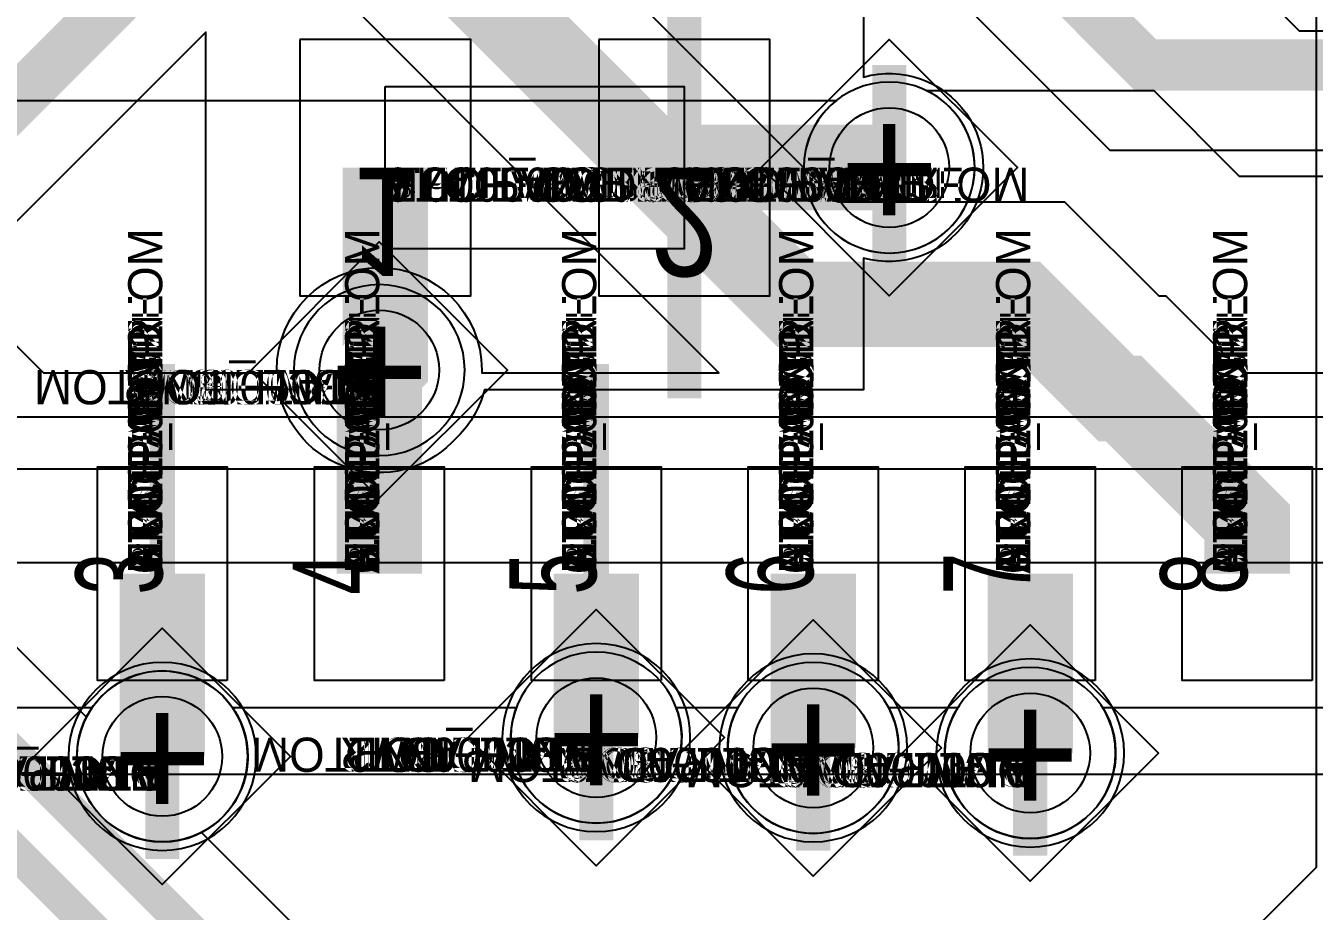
# Model space of a CAD drawing. Extents: x 0 to 323, y 0 to 320.
# Drawn here: x 66.81 to 74.35, y 216 to 221.18 of the extents above; entities that cross this region are included whole.
import ezdxf
from ezdxf.enums import TextEntityAlignment as Align

# ---------------------------------------------------------------- set-up
doc = ezdxf.new("R2010")
doc.units = 0
doc.header["$MEASUREMENT"] = 0
doc.layers.get('0').update_dxf_attribs({"linetype": 'CONTINUOUS'})
for name, color, linetype in [('CDN_FIGURES', 7, 'CONTINUOUS'), ('ETCH_BOTTOM', 7, 'CONTINUOUS'), ('ETCH_GND', 3, 'CONTINUOUS'), ('ETCH_INT1', 4, 'CONTINUOUS'), ('ETCH_INT2', 5, 'CONTINUOUS'), ('ETCH_PWR', 6, 'CONTINUOUS'), ('ETCH_TOP', 2, 'CONTINUOUS'), ('MANUFACTURING_NCLEGEND-1-6', 8, 'CONTINUOUS'), ('PACKAGE_GEOMETRY_ASSEMBLY_TOP', 11, 'CONTINUOUS'), ('PACKAGE_GEOMETRY_PIN_NUMBER', 9, 'CONTINUOUS')]:
    doc.layers.add(name, color=color, linetype=linetype)

# ---------------------------------------------------------------- blocks, each defined once
blk = doc.blocks.new('PAD_INFO')
for tag in ['SHAPE_TYPE', 'PAD_HEIGHT', 'PAD_LAYER', 'PAD_TYPE', 'PAD_WIDTH']:
    blk.add_attdef(tag, (0, 0), '', height=0.2)
at = {"flags": 2}
blk.add_attdef('CDN_TYPE', (0, 0), '', height=0.2, dxfattribs=at)
blk = doc.blocks.new('DRILL_INFO')
at = {"flags": 2}
blk.add_attdef('CDN_TYPE', (0, 0), '', height=0.2, dxfattribs=at)
for tag in ['FSHAPE', 'FCHAR', 'DRILL_HEIGHT', 'DIAMETER', 'PLATED', 'DRILL_WIDTH']:
    blk.add_attdef(tag, (0, 0), '', height=0.2)
blk = doc.blocks.new('VIA0700X0300')
at = {"layer": 'ETCH_BOTTOM'}
blk.add_circle((0, 0), 0.35, dxfattribs=at)
at = {"layer": 'ETCH_GND'}
blk.add_circle((0, 0), 0.35, dxfattribs=at)
at = {"layer": 'ETCH_INT1'}
blk.add_circle((0, 0), 0.35, dxfattribs=at)
at = {"layer": 'ETCH_INT2'}
blk.add_circle((0, 0), 0.35, dxfattribs=at)
at = {"layer": 'ETCH_PWR'}
blk.add_circle((0, 0), 0.35, dxfattribs=at)
at = {"layer": 'ETCH_TOP'}
blk.add_circle((0, 0), 0.35, dxfattribs=at)
ref = blk.add_blockref('PAD_INFO', (0, 0))
ref.add_attrib('PAD_LAYER', 'ETCH_TOP', (0, 0), dxfattribs={"height": 0.2})
ref.add_attrib('SHAPE_TYPE', 'NULL', (0, 0), dxfattribs={"height": 0.2})
ref.add_attrib('PAD_TYPE', 'ANTIPAD', (0, 0), dxfattribs={"height": 0.2})
ref.add_attrib('PAD_WIDTH', '0.000000', (0, 0), dxfattribs={"height": 0.2})
ref.add_attrib('PAD_HEIGHT', '0.000000', (0, 0), dxfattribs={"height": 0.2})
ref = blk.add_blockref('PAD_INFO', (0, 0))
ref.add_attrib('PAD_LAYER', 'ETCH_GND', (0, 0), dxfattribs={"height": 0.2})
ref.add_attrib('SHAPE_TYPE', 'NULL', (0, 0), dxfattribs={"height": 0.2})
ref.add_attrib('PAD_TYPE', 'ANTIPAD', (0, 0), dxfattribs={"height": 0.2})
ref.add_attrib('PAD_WIDTH', '0.000000', (0, 0), dxfattribs={"height": 0.2})
ref.add_attrib('PAD_HEIGHT', '0.000000', (0, 0), dxfattribs={"height": 0.2})
ref = blk.add_blockref('PAD_INFO', (0, 0))
ref.add_attrib('PAD_LAYER', 'ETCH_INT1', (0, 0), dxfattribs={"height": 0.2})
ref.add_attrib('SHAPE_TYPE', 'NULL', (0, 0), dxfattribs={"height": 0.2})
ref.add_attrib('PAD_TYPE', 'ANTIPAD', (0, 0), dxfattribs={"height": 0.2})
ref.add_attrib('PAD_WIDTH', '0.000000', (0, 0), dxfattribs={"height": 0.2})
ref.add_attrib('PAD_HEIGHT', '0.000000', (0, 0), dxfattribs={"height": 0.2})
ref = blk.add_blockref('PAD_INFO', (0, 0))
ref.add_attrib('PAD_LAYER', 'ETCH_INT2', (0, 0), dxfattribs={"height": 0.2})
ref.add_attrib('SHAPE_TYPE', 'NULL', (0, 0), dxfattribs={"height": 0.2})
ref.add_attrib('PAD_TYPE', 'ANTIPAD', (0, 0), dxfattribs={"height": 0.2})
ref.add_attrib('PAD_WIDTH', '0.000000', (0, 0), dxfattribs={"height": 0.2})
ref.add_attrib('PAD_HEIGHT', '0.000000', (0, 0), dxfattribs={"height": 0.2})
ref = blk.add_blockref('PAD_INFO', (0, 0))
ref.add_attrib('PAD_LAYER', 'ETCH_PWR', (0, 0), dxfattribs={"height": 0.2})
ref.add_attrib('SHAPE_TYPE', 'NULL', (0, 0), dxfattribs={"height": 0.2})
ref.add_attrib('PAD_TYPE', 'ANTIPAD', (0, 0), dxfattribs={"height": 0.2})
ref.add_attrib('PAD_WIDTH', '0.000000', (0, 0), dxfattribs={"height": 0.2})
ref.add_attrib('PAD_HEIGHT', '0.000000', (0, 0), dxfattribs={"height": 0.2})
ref = blk.add_blockref('PAD_INFO', (0, 0))
ref.add_attrib('PAD_LAYER', 'ETCH_BOTTOM', (0, 0), dxfattribs={"height": 0.2})
ref.add_attrib('SHAPE_TYPE', 'NULL', (0, 0), dxfattribs={"height": 0.2})
ref.add_attrib('PAD_TYPE', 'ANTIPAD', (0, 0), dxfattribs={"height": 0.2})
ref.add_attrib('PAD_WIDTH', '0.000000', (0, 0), dxfattribs={"height": 0.2})
ref.add_attrib('PAD_HEIGHT', '0.000000', (0, 0), dxfattribs={"height": 0.2})
ref = blk.add_blockref('PAD_INFO', (0, 0))
ref.add_attrib('PAD_LAYER', 'ETCH_TOP', (0, 0), dxfattribs={"height": 0.2})
ref.add_attrib('SHAPE_TYPE', 'NULL', (0, 0), dxfattribs={"height": 0.2})
ref.add_attrib('PAD_TYPE', 'THERMAL', (0, 0), dxfattribs={"height": 0.2})
ref.add_attrib('PAD_WIDTH', '0.000000', (0, 0), dxfattribs={"height": 0.2})
ref.add_attrib('PAD_HEIGHT', '0.000000', (0, 0), dxfattribs={"height": 0.2})
ref = blk.add_blockref('PAD_INFO', (0, 0))
ref.add_attrib('PAD_LAYER', 'ETCH_GND', (0, 0), dxfattribs={"height": 0.2})
ref.add_attrib('SHAPE_TYPE', 'NULL', (0, 0), dxfattribs={"height": 0.2})
ref.add_attrib('PAD_TYPE', 'THERMAL', (0, 0), dxfattribs={"height": 0.2})
ref.add_attrib('PAD_WIDTH', '0.000000', (0, 0), dxfattribs={"height": 0.2})
ref.add_attrib('PAD_HEIGHT', '0.000000', (0, 0), dxfattribs={"height": 0.2})
ref = blk.add_blockref('PAD_INFO', (0, 0))
ref.add_attrib('PAD_LAYER', 'ETCH_INT1', (0, 0), dxfattribs={"height": 0.2})
ref.add_attrib('SHAPE_TYPE', 'NULL', (0, 0), dxfattribs={"height": 0.2})
ref.add_attrib('PAD_TYPE', 'THERMAL', (0, 0), dxfattribs={"height": 0.2})
ref.add_attrib('PAD_WIDTH', '0.000000', (0, 0), dxfattribs={"height": 0.2})
ref.add_attrib('PAD_HEIGHT', '0.000000', (0, 0), dxfattribs={"height": 0.2})
ref = blk.add_blockref('PAD_INFO', (0, 0))
ref.add_attrib('PAD_LAYER', 'ETCH_INT2', (0, 0), dxfattribs={"height": 0.2})
ref.add_attrib('SHAPE_TYPE', 'NULL', (0, 0), dxfattribs={"height": 0.2})
ref.add_attrib('PAD_TYPE', 'THERMAL', (0, 0), dxfattribs={"height": 0.2})
ref.add_attrib('PAD_WIDTH', '0.000000', (0, 0), dxfattribs={"height": 0.2})
ref.add_attrib('PAD_HEIGHT', '0.000000', (0, 0), dxfattribs={"height": 0.2})
ref = blk.add_blockref('PAD_INFO', (0, 0))
ref.add_attrib('PAD_LAYER', 'ETCH_PWR', (0, 0), dxfattribs={"height": 0.2})
ref.add_attrib('SHAPE_TYPE', 'NULL', (0, 0), dxfattribs={"height": 0.2})
ref.add_attrib('PAD_TYPE', 'THERMAL', (0, 0), dxfattribs={"height": 0.2})
ref.add_attrib('PAD_WIDTH', '0.000000', (0, 0), dxfattribs={"height": 0.2})
ref.add_attrib('PAD_HEIGHT', '0.000000', (0, 0), dxfattribs={"height": 0.2})
ref = blk.add_blockref('PAD_INFO', (0, 0))
ref.add_attrib('PAD_LAYER', 'ETCH_BOTTOM', (0, 0), dxfattribs={"height": 0.2})
ref.add_attrib('SHAPE_TYPE', 'NULL', (0, 0), dxfattribs={"height": 0.2})
ref.add_attrib('PAD_TYPE', 'THERMAL', (0, 0), dxfattribs={"height": 0.2})
ref.add_attrib('PAD_WIDTH', '0.000000', (0, 0), dxfattribs={"height": 0.2})
ref.add_attrib('PAD_HEIGHT', '0.000000', (0, 0), dxfattribs={"height": 0.2})
ref = blk.add_blockref('PAD_INFO', (0, 0))
ref.add_attrib('PAD_LAYER', 'ETCH_TOP', (0, 0), dxfattribs={"height": 0.2})
ref.add_attrib('SHAPE_TYPE', 'CIRCLE', (0, 0), dxfattribs={"height": 0.2})
ref.add_attrib('PAD_TYPE', 'REGULAR', (0, 0), dxfattribs={"height": 0.2})
ref.add_attrib('PAD_WIDTH', '0.700000', (0, 0), dxfattribs={"height": 0.2})
ref.add_attrib('PAD_HEIGHT', '0.700000', (0, 0), dxfattribs={"height": 0.2})
ref = blk.add_blockref('PAD_INFO', (0, 0))
ref.add_attrib('PAD_LAYER', 'ETCH_GND', (0, 0), dxfattribs={"height": 0.2})
ref.add_attrib('SHAPE_TYPE', 'CIRCLE', (0, 0), dxfattribs={"height": 0.2})
ref.add_attrib('PAD_TYPE', 'REGULAR', (0, 0), dxfattribs={"height": 0.2})
ref.add_attrib('PAD_WIDTH', '0.700000', (0, 0), dxfattribs={"height": 0.2})
ref.add_attrib('PAD_HEIGHT', '0.700000', (0, 0), dxfattribs={"height": 0.2})
ref = blk.add_blockref('PAD_INFO', (0, 0))
ref.add_attrib('PAD_LAYER', 'ETCH_INT1', (0, 0), dxfattribs={"height": 0.2})
ref.add_attrib('SHAPE_TYPE', 'CIRCLE', (0, 0), dxfattribs={"height": 0.2})
ref.add_attrib('PAD_TYPE', 'REGULAR', (0, 0), dxfattribs={"height": 0.2})
ref.add_attrib('PAD_WIDTH', '0.700000', (0, 0), dxfattribs={"height": 0.2})
ref.add_attrib('PAD_HEIGHT', '0.700000', (0, 0), dxfattribs={"height": 0.2})
ref = blk.add_blockref('PAD_INFO', (0, 0))
ref.add_attrib('PAD_LAYER', 'ETCH_INT2', (0, 0), dxfattribs={"height": 0.2})
ref.add_attrib('SHAPE_TYPE', 'CIRCLE', (0, 0), dxfattribs={"height": 0.2})
ref.add_attrib('PAD_TYPE', 'REGULAR', (0, 0), dxfattribs={"height": 0.2})
ref.add_attrib('PAD_WIDTH', '0.700000', (0, 0), dxfattribs={"height": 0.2})
ref.add_attrib('PAD_HEIGHT', '0.700000', (0, 0), dxfattribs={"height": 0.2})
ref = blk.add_blockref('PAD_INFO', (0, 0))
ref.add_attrib('PAD_LAYER', 'ETCH_PWR', (0, 0), dxfattribs={"height": 0.2})
ref.add_attrib('SHAPE_TYPE', 'CIRCLE', (0, 0), dxfattribs={"height": 0.2})
ref.add_attrib('PAD_TYPE', 'REGULAR', (0, 0), dxfattribs={"height": 0.2})
ref.add_attrib('PAD_WIDTH', '0.700000', (0, 0), dxfattribs={"height": 0.2})
ref.add_attrib('PAD_HEIGHT', '0.700000', (0, 0), dxfattribs={"height": 0.2})
ref = blk.add_blockref('PAD_INFO', (0, 0))
ref.add_attrib('PAD_LAYER', 'ETCH_BOTTOM', (0, 0), dxfattribs={"height": 0.2})
ref.add_attrib('SHAPE_TYPE', 'CIRCLE', (0, 0), dxfattribs={"height": 0.2})
ref.add_attrib('PAD_TYPE', 'REGULAR', (0, 0), dxfattribs={"height": 0.2})
ref.add_attrib('PAD_WIDTH', '0.700000', (0, 0), dxfattribs={"height": 0.2})
ref.add_attrib('PAD_HEIGHT', '0.700000', (0, 0), dxfattribs={"height": 0.2})
ref = blk.add_blockref('DRILL_INFO', (0, 0))
ref.add_attrib('DIAMETER', '0.300000', (0, 0), dxfattribs={"height": 0.2})
ref.add_attrib('PLATED', 'PLATED', (0, 0), dxfattribs={"height": 0.2})
ref.add_attrib('FSHAPE', 'DIAMOND', (0, 0), dxfattribs={"height": 0.2})
ref.add_attrib('FCHAR', '+', (0, 0), dxfattribs={"height": 0.2})
ref.add_attrib('DRILL_WIDTH', '1.500000', (0, 0), dxfattribs={"height": 0.2})
ref.add_attrib('DRILL_HEIGHT', '1.500000', (0, 0), dxfattribs={"height": 0.2})
for tag in ['CDN_TYPE', 'PIN']:
    blk.add_attdef(tag, (0, 0), '', height=0.2)
at = {"flags": 2}
for tag in ['PSTKNAME', 'BBV']:
    blk.add_attdef(tag, (0, 0), '', height=0.2, dxfattribs=at)
blk = doc.blocks.new('FIGURE_DIAMOND')
at = {"layer": 'CDN_FIGURES'}
blk.add_lwpolyline([(-0.5, 0), (0, 0.5), (0.5, 0), (0, -0.5)], close=True, dxfattribs=at)
blk = doc.blocks.new('RC1000X1500TS')
at = {"layer": 'ETCH_TOP'}
blk.add_lwpolyline([(-0.5, -0.75), (-0.5, 0.75), (0.5, 0.75), (0.5, -0.75)], close=True, dxfattribs=at)
ref = blk.add_blockref('PAD_INFO', (0, 0))
ref.add_attrib('PAD_LAYER', 'ETCH_TOP', (0, 0), dxfattribs={"height": 0.2})
ref.add_attrib('SHAPE_TYPE', 'NULL', (0, 0), dxfattribs={"height": 0.2})
ref.add_attrib('PAD_TYPE', 'ANTIPAD', (0, 0), dxfattribs={"height": 0.2})
ref.add_attrib('PAD_WIDTH', '0.000000', (0, 0), dxfattribs={"height": 0.2})
ref.add_attrib('PAD_HEIGHT', '0.000000', (0, 0), dxfattribs={"height": 0.2})
ref = blk.add_blockref('PAD_INFO', (0, 0))
ref.add_attrib('PAD_LAYER', 'ETCH_GND', (0, 0), dxfattribs={"height": 0.2})
ref.add_attrib('SHAPE_TYPE', 'NULL', (0, 0), dxfattribs={"height": 0.2})
ref.add_attrib('PAD_TYPE', 'ANTIPAD', (0, 0), dxfattribs={"height": 0.2})
ref.add_attrib('PAD_WIDTH', '0.000000', (0, 0), dxfattribs={"height": 0.2})
ref.add_attrib('PAD_HEIGHT', '0.000000', (0, 0), dxfattribs={"height": 0.2})
ref = blk.add_blockref('PAD_INFO', (0, 0))
ref.add_attrib('PAD_LAYER', 'ETCH_INT1', (0, 0), dxfattribs={"height": 0.2})
ref.add_attrib('SHAPE_TYPE', 'NULL', (0, 0), dxfattribs={"height": 0.2})
ref.add_attrib('PAD_TYPE', 'ANTIPAD', (0, 0), dxfattribs={"height": 0.2})
ref.add_attrib('PAD_WIDTH', '0.000000', (0, 0), dxfattribs={"height": 0.2})
ref.add_attrib('PAD_HEIGHT', '0.000000', (0, 0), dxfattribs={"height": 0.2})
ref = blk.add_blockref('PAD_INFO', (0, 0))
ref.add_attrib('PAD_LAYER', 'ETCH_INT2', (0, 0), dxfattribs={"height": 0.2})
ref.add_attrib('SHAPE_TYPE', 'NULL', (0, 0), dxfattribs={"height": 0.2})
ref.add_attrib('PAD_TYPE', 'ANTIPAD', (0, 0), dxfattribs={"height": 0.2})
ref.add_attrib('PAD_WIDTH', '0.000000', (0, 0), dxfattribs={"height": 0.2})
ref.add_attrib('PAD_HEIGHT', '0.000000', (0, 0), dxfattribs={"height": 0.2})
ref = blk.add_blockref('PAD_INFO', (0, 0))
ref.add_attrib('PAD_LAYER', 'ETCH_PWR', (0, 0), dxfattribs={"height": 0.2})
ref.add_attrib('SHAPE_TYPE', 'NULL', (0, 0), dxfattribs={"height": 0.2})
ref.add_attrib('PAD_TYPE', 'ANTIPAD', (0, 0), dxfattribs={"height": 0.2})
ref.add_attrib('PAD_WIDTH', '0.000000', (0, 0), dxfattribs={"height": 0.2})
ref.add_attrib('PAD_HEIGHT', '0.000000', (0, 0), dxfattribs={"height": 0.2})
ref = blk.add_blockref('PAD_INFO', (0, 0))
ref.add_attrib('PAD_LAYER', 'ETCH_BOTTOM', (0, 0), dxfattribs={"height": 0.2})
ref.add_attrib('SHAPE_TYPE', 'NULL', (0, 0), dxfattribs={"height": 0.2})
ref.add_attrib('PAD_TYPE', 'ANTIPAD', (0, 0), dxfattribs={"height": 0.2})
ref.add_attrib('PAD_WIDTH', '0.000000', (0, 0), dxfattribs={"height": 0.2})
ref.add_attrib('PAD_HEIGHT', '0.000000', (0, 0), dxfattribs={"height": 0.2})
ref = blk.add_blockref('PAD_INFO', (0, 0))
ref.add_attrib('PAD_LAYER', 'ETCH_TOP', (0, 0), dxfattribs={"height": 0.2})
ref.add_attrib('SHAPE_TYPE', 'NULL', (0, 0), dxfattribs={"height": 0.2})
ref.add_attrib('PAD_TYPE', 'THERMAL', (0, 0), dxfattribs={"height": 0.2})
ref.add_attrib('PAD_WIDTH', '0.000000', (0, 0), dxfattribs={"height": 0.2})
ref.add_attrib('PAD_HEIGHT', '0.000000', (0, 0), dxfattribs={"height": 0.2})
ref = blk.add_blockref('PAD_INFO', (0, 0))
ref.add_attrib('PAD_LAYER', 'ETCH_GND', (0, 0), dxfattribs={"height": 0.2})
ref.add_attrib('SHAPE_TYPE', 'NULL', (0, 0), dxfattribs={"height": 0.2})
ref.add_attrib('PAD_TYPE', 'THERMAL', (0, 0), dxfattribs={"height": 0.2})
ref.add_attrib('PAD_WIDTH', '0.000000', (0, 0), dxfattribs={"height": 0.2})
ref.add_attrib('PAD_HEIGHT', '0.000000', (0, 0), dxfattribs={"height": 0.2})
ref = blk.add_blockref('PAD_INFO', (0, 0))
ref.add_attrib('PAD_LAYER', 'ETCH_INT1', (0, 0), dxfattribs={"height": 0.2})
ref.add_attrib('SHAPE_TYPE', 'NULL', (0, 0), dxfattribs={"height": 0.2})
ref.add_attrib('PAD_TYPE', 'THERMAL', (0, 0), dxfattribs={"height": 0.2})
ref.add_attrib('PAD_WIDTH', '0.000000', (0, 0), dxfattribs={"height": 0.2})
ref.add_attrib('PAD_HEIGHT', '0.000000', (0, 0), dxfattribs={"height": 0.2})
ref = blk.add_blockref('PAD_INFO', (0, 0))
ref.add_attrib('PAD_LAYER', 'ETCH_INT2', (0, 0), dxfattribs={"height": 0.2})
ref.add_attrib('SHAPE_TYPE', 'NULL', (0, 0), dxfattribs={"height": 0.2})
ref.add_attrib('PAD_TYPE', 'THERMAL', (0, 0), dxfattribs={"height": 0.2})
ref.add_attrib('PAD_WIDTH', '0.000000', (0, 0), dxfattribs={"height": 0.2})
ref.add_attrib('PAD_HEIGHT', '0.000000', (0, 0), dxfattribs={"height": 0.2})
ref = blk.add_blockref('PAD_INFO', (0, 0))
ref.add_attrib('PAD_LAYER', 'ETCH_PWR', (0, 0), dxfattribs={"height": 0.2})
ref.add_attrib('SHAPE_TYPE', 'NULL', (0, 0), dxfattribs={"height": 0.2})
ref.add_attrib('PAD_TYPE', 'THERMAL', (0, 0), dxfattribs={"height": 0.2})
ref.add_attrib('PAD_WIDTH', '0.000000', (0, 0), dxfattribs={"height": 0.2})
ref.add_attrib('PAD_HEIGHT', '0.000000', (0, 0), dxfattribs={"height": 0.2})
ref = blk.add_blockref('PAD_INFO', (0, 0))
ref.add_attrib('PAD_LAYER', 'ETCH_BOTTOM', (0, 0), dxfattribs={"height": 0.2})
ref.add_attrib('SHAPE_TYPE', 'NULL', (0, 0), dxfattribs={"height": 0.2})
ref.add_attrib('PAD_TYPE', 'THERMAL', (0, 0), dxfattribs={"height": 0.2})
ref.add_attrib('PAD_WIDTH', '0.000000', (0, 0), dxfattribs={"height": 0.2})
ref.add_attrib('PAD_HEIGHT', '0.000000', (0, 0), dxfattribs={"height": 0.2})
ref = blk.add_blockref('PAD_INFO', (0, 0))
ref.add_attrib('PAD_LAYER', 'ETCH_GND', (0, 0), dxfattribs={"height": 0.2})
ref.add_attrib('SHAPE_TYPE', 'NULL', (0, 0), dxfattribs={"height": 0.2})
ref.add_attrib('PAD_TYPE', 'REGULAR', (0, 0), dxfattribs={"height": 0.2})
ref.add_attrib('PAD_WIDTH', '0.000000', (0, 0), dxfattribs={"height": 0.2})
ref.add_attrib('PAD_HEIGHT', '0.000000', (0, 0), dxfattribs={"height": 0.2})
ref = blk.add_blockref('PAD_INFO', (0, 0))
ref.add_attrib('PAD_LAYER', 'ETCH_INT1', (0, 0), dxfattribs={"height": 0.2})
ref.add_attrib('SHAPE_TYPE', 'NULL', (0, 0), dxfattribs={"height": 0.2})
ref.add_attrib('PAD_TYPE', 'REGULAR', (0, 0), dxfattribs={"height": 0.2})
ref.add_attrib('PAD_WIDTH', '0.000000', (0, 0), dxfattribs={"height": 0.2})
ref.add_attrib('PAD_HEIGHT', '0.000000', (0, 0), dxfattribs={"height": 0.2})
ref = blk.add_blockref('PAD_INFO', (0, 0))
ref.add_attrib('PAD_LAYER', 'ETCH_INT2', (0, 0), dxfattribs={"height": 0.2})
ref.add_attrib('SHAPE_TYPE', 'NULL', (0, 0), dxfattribs={"height": 0.2})
ref.add_attrib('PAD_TYPE', 'REGULAR', (0, 0), dxfattribs={"height": 0.2})
ref.add_attrib('PAD_WIDTH', '0.000000', (0, 0), dxfattribs={"height": 0.2})
ref.add_attrib('PAD_HEIGHT', '0.000000', (0, 0), dxfattribs={"height": 0.2})
ref = blk.add_blockref('PAD_INFO', (0, 0))
ref.add_attrib('PAD_LAYER', 'ETCH_PWR', (0, 0), dxfattribs={"height": 0.2})
ref.add_attrib('SHAPE_TYPE', 'NULL', (0, 0), dxfattribs={"height": 0.2})
ref.add_attrib('PAD_TYPE', 'REGULAR', (0, 0), dxfattribs={"height": 0.2})
ref.add_attrib('PAD_WIDTH', '0.000000', (0, 0), dxfattribs={"height": 0.2})
ref.add_attrib('PAD_HEIGHT', '0.000000', (0, 0), dxfattribs={"height": 0.2})
ref = blk.add_blockref('PAD_INFO', (0, 0))
ref.add_attrib('PAD_LAYER', 'ETCH_BOTTOM', (0, 0), dxfattribs={"height": 0.2})
ref.add_attrib('SHAPE_TYPE', 'NULL', (0, 0), dxfattribs={"height": 0.2})
ref.add_attrib('PAD_TYPE', 'REGULAR', (0, 0), dxfattribs={"height": 0.2})
ref.add_attrib('PAD_WIDTH', '0.000000', (0, 0), dxfattribs={"height": 0.2})
ref.add_attrib('PAD_HEIGHT', '0.000000', (0, 0), dxfattribs={"height": 0.2})
ref = blk.add_blockref('DRILL_INFO', (0, 0))
ref.add_attrib('DIAMETER', '0.000000', (0, 0), dxfattribs={"height": 0.2})
ref.add_attrib('PLATED', 'PLATED', (0, 0), dxfattribs={"height": 0.2})
ref.add_attrib('FSHAPE', 'NULL', (0, 0), dxfattribs={"height": 0.2})
ref.add_attrib('DRILL_WIDTH', '0.000000', (0, 0), dxfattribs={"height": 0.2})
ref.add_attrib('DRILL_HEIGHT', '0.000000', (0, 0), dxfattribs={"height": 0.2})
ref = blk.add_blockref('PAD_INFO', (0, 0))
ref.add_attrib('PAD_LAYER', 'ETCH_TOP', (0, 0), dxfattribs={"height": 0.2})
ref.add_attrib('SHAPE_TYPE', 'RECTANGLE', (0, 0), dxfattribs={"height": 0.2})
ref.add_attrib('PAD_TYPE', 'REGULAR', (0, 0), dxfattribs={"height": 0.2})
ref.add_attrib('PAD_WIDTH', '1.000000', (0, 0), dxfattribs={"height": 0.2})
ref.add_attrib('PAD_HEIGHT', '1.500000', (0, 0), dxfattribs={"height": 0.2})
for tag in ['CDN_TYPE', 'PIN']:
    blk.add_attdef(tag, (0, 0), '', height=0.2)
at = {"flags": 2}
for tag in ['PSTKNAME', 'BBV']:
    blk.add_attdef(tag, (0, 0), '', height=0.2, dxfattribs=at)
blk = doc.blocks.new('F56')
at = {"layer": 'PACKAGE_GEOMETRY_ASSEMBLY_TOP'}
blk.add_lwpolyline([(0, -0.475), (1.75, -0.475), (1.75, 0.475), (0, 0.475)], close=True, dxfattribs=at)
at = {"layer": 'ETCH_TOP'}
ref = blk.add_blockref('RC1000X1500TS', (0, 0), dxfattribs=at)
ref.add_attrib('CDN_TYPE', 'PIN', (0, 0), dxfattribs={"height": 0.2})
ref.add_attrib('PIN', '1', (0, 0), dxfattribs={"height": 0.2})
ref = blk.add_blockref('RC1000X1500TS', (1.75, 0), dxfattribs=at)
ref.add_attrib('CDN_TYPE', 'PIN', (0, 0), dxfattribs={"height": 0.2})
ref.add_attrib('PIN', '2', (0, 0), dxfattribs={"height": 0.2})
at = {"flags": 2}
for tag in ['SYMBOL_TYPE', 'CDN_TYPE', 'REFDES']:
    blk.add_attdef(tag, (0, 0), '', height=0.2, dxfattribs=at)
blk = doc.blocks.new('RC1250X0760TS')
at = {"layer": 'ETCH_TOP'}
blk.add_lwpolyline([(-0.625, -0.38), (-0.625, 0.38), (0.625, 0.38), (0.625, -0.38)], close=True, dxfattribs=at)
ref = blk.add_blockref('PAD_INFO', (0, 0))
ref.add_attrib('PAD_LAYER', 'ETCH_TOP', (0, 0), dxfattribs={"height": 0.2})
ref.add_attrib('SHAPE_TYPE', 'NULL', (0, 0), dxfattribs={"height": 0.2})
ref.add_attrib('PAD_TYPE', 'ANTIPAD', (0, 0), dxfattribs={"height": 0.2})
ref.add_attrib('PAD_WIDTH', '0.000000', (0, 0), dxfattribs={"height": 0.2})
ref.add_attrib('PAD_HEIGHT', '0.000000', (0, 0), dxfattribs={"height": 0.2})
ref = blk.add_blockref('PAD_INFO', (0, 0))
ref.add_attrib('PAD_LAYER', 'ETCH_GND', (0, 0), dxfattribs={"height": 0.2})
ref.add_attrib('SHAPE_TYPE', 'NULL', (0, 0), dxfattribs={"height": 0.2})
ref.add_attrib('PAD_TYPE', 'ANTIPAD', (0, 0), dxfattribs={"height": 0.2})
ref.add_attrib('PAD_WIDTH', '0.000000', (0, 0), dxfattribs={"height": 0.2})
ref.add_attrib('PAD_HEIGHT', '0.000000', (0, 0), dxfattribs={"height": 0.2})
ref = blk.add_blockref('PAD_INFO', (0, 0))
ref.add_attrib('PAD_LAYER', 'ETCH_INT1', (0, 0), dxfattribs={"height": 0.2})
ref.add_attrib('SHAPE_TYPE', 'NULL', (0, 0), dxfattribs={"height": 0.2})
ref.add_attrib('PAD_TYPE', 'ANTIPAD', (0, 0), dxfattribs={"height": 0.2})
ref.add_attrib('PAD_WIDTH', '0.000000', (0, 0), dxfattribs={"height": 0.2})
ref.add_attrib('PAD_HEIGHT', '0.000000', (0, 0), dxfattribs={"height": 0.2})
ref = blk.add_blockref('PAD_INFO', (0, 0))
ref.add_attrib('PAD_LAYER', 'ETCH_INT2', (0, 0), dxfattribs={"height": 0.2})
ref.add_attrib('SHAPE_TYPE', 'NULL', (0, 0), dxfattribs={"height": 0.2})
ref.add_attrib('PAD_TYPE', 'ANTIPAD', (0, 0), dxfattribs={"height": 0.2})
ref.add_attrib('PAD_WIDTH', '0.000000', (0, 0), dxfattribs={"height": 0.2})
ref.add_attrib('PAD_HEIGHT', '0.000000', (0, 0), dxfattribs={"height": 0.2})
ref = blk.add_blockref('PAD_INFO', (0, 0))
ref.add_attrib('PAD_LAYER', 'ETCH_PWR', (0, 0), dxfattribs={"height": 0.2})
ref.add_attrib('SHAPE_TYPE', 'NULL', (0, 0), dxfattribs={"height": 0.2})
ref.add_attrib('PAD_TYPE', 'ANTIPAD', (0, 0), dxfattribs={"height": 0.2})
ref.add_attrib('PAD_WIDTH', '0.000000', (0, 0), dxfattribs={"height": 0.2})
ref.add_attrib('PAD_HEIGHT', '0.000000', (0, 0), dxfattribs={"height": 0.2})
ref = blk.add_blockref('PAD_INFO', (0, 0))
ref.add_attrib('PAD_LAYER', 'ETCH_BOTTOM', (0, 0), dxfattribs={"height": 0.2})
ref.add_attrib('SHAPE_TYPE', 'NULL', (0, 0), dxfattribs={"height": 0.2})
ref.add_attrib('PAD_TYPE', 'ANTIPAD', (0, 0), dxfattribs={"height": 0.2})
ref.add_attrib('PAD_WIDTH', '0.000000', (0, 0), dxfattribs={"height": 0.2})
ref.add_attrib('PAD_HEIGHT', '0.000000', (0, 0), dxfattribs={"height": 0.2})
ref = blk.add_blockref('PAD_INFO', (0, 0))
ref.add_attrib('PAD_LAYER', 'ETCH_TOP', (0, 0), dxfattribs={"height": 0.2})
ref.add_attrib('SHAPE_TYPE', 'NULL', (0, 0), dxfattribs={"height": 0.2})
ref.add_attrib('PAD_TYPE', 'THERMAL', (0, 0), dxfattribs={"height": 0.2})
ref.add_attrib('PAD_WIDTH', '0.000000', (0, 0), dxfattribs={"height": 0.2})
ref.add_attrib('PAD_HEIGHT', '0.000000', (0, 0), dxfattribs={"height": 0.2})
ref = blk.add_blockref('PAD_INFO', (0, 0))
ref.add_attrib('PAD_LAYER', 'ETCH_GND', (0, 0), dxfattribs={"height": 0.2})
ref.add_attrib('SHAPE_TYPE', 'NULL', (0, 0), dxfattribs={"height": 0.2})
ref.add_attrib('PAD_TYPE', 'THERMAL', (0, 0), dxfattribs={"height": 0.2})
ref.add_attrib('PAD_WIDTH', '0.000000', (0, 0), dxfattribs={"height": 0.2})
ref.add_attrib('PAD_HEIGHT', '0.000000', (0, 0), dxfattribs={"height": 0.2})
ref = blk.add_blockref('PAD_INFO', (0, 0))
ref.add_attrib('PAD_LAYER', 'ETCH_INT1', (0, 0), dxfattribs={"height": 0.2})
ref.add_attrib('SHAPE_TYPE', 'NULL', (0, 0), dxfattribs={"height": 0.2})
ref.add_attrib('PAD_TYPE', 'THERMAL', (0, 0), dxfattribs={"height": 0.2})
ref.add_attrib('PAD_WIDTH', '0.000000', (0, 0), dxfattribs={"height": 0.2})
ref.add_attrib('PAD_HEIGHT', '0.000000', (0, 0), dxfattribs={"height": 0.2})
ref = blk.add_blockref('PAD_INFO', (0, 0))
ref.add_attrib('PAD_LAYER', 'ETCH_INT2', (0, 0), dxfattribs={"height": 0.2})
ref.add_attrib('SHAPE_TYPE', 'NULL', (0, 0), dxfattribs={"height": 0.2})
ref.add_attrib('PAD_TYPE', 'THERMAL', (0, 0), dxfattribs={"height": 0.2})
ref.add_attrib('PAD_WIDTH', '0.000000', (0, 0), dxfattribs={"height": 0.2})
ref.add_attrib('PAD_HEIGHT', '0.000000', (0, 0), dxfattribs={"height": 0.2})
ref = blk.add_blockref('PAD_INFO', (0, 0))
ref.add_attrib('PAD_LAYER', 'ETCH_PWR', (0, 0), dxfattribs={"height": 0.2})
ref.add_attrib('SHAPE_TYPE', 'NULL', (0, 0), dxfattribs={"height": 0.2})
ref.add_attrib('PAD_TYPE', 'THERMAL', (0, 0), dxfattribs={"height": 0.2})
ref.add_attrib('PAD_WIDTH', '0.000000', (0, 0), dxfattribs={"height": 0.2})
ref.add_attrib('PAD_HEIGHT', '0.000000', (0, 0), dxfattribs={"height": 0.2})
ref = blk.add_blockref('PAD_INFO', (0, 0))
ref.add_attrib('PAD_LAYER', 'ETCH_BOTTOM', (0, 0), dxfattribs={"height": 0.2})
ref.add_attrib('SHAPE_TYPE', 'NULL', (0, 0), dxfattribs={"height": 0.2})
ref.add_attrib('PAD_TYPE', 'THERMAL', (0, 0), dxfattribs={"height": 0.2})
ref.add_attrib('PAD_WIDTH', '0.000000', (0, 0), dxfattribs={"height": 0.2})
ref.add_attrib('PAD_HEIGHT', '0.000000', (0, 0), dxfattribs={"height": 0.2})
ref = blk.add_blockref('PAD_INFO', (0, 0))
ref.add_attrib('PAD_LAYER', 'ETCH_TOP', (0, 0), dxfattribs={"height": 0.2})
ref.add_attrib('SHAPE_TYPE', 'RECTANGLE', (0, 0), dxfattribs={"height": 0.2})
ref.add_attrib('PAD_TYPE', 'REGULAR', (0, 0), dxfattribs={"height": 0.2})
ref.add_attrib('PAD_WIDTH', '1.250000', (0, 0), dxfattribs={"height": 0.2})
ref.add_attrib('PAD_HEIGHT', '0.760000', (0, 0), dxfattribs={"height": 0.2})
ref = blk.add_blockref('PAD_INFO', (0, 0))
ref.add_attrib('PAD_LAYER', 'ETCH_GND', (0, 0), dxfattribs={"height": 0.2})
ref.add_attrib('SHAPE_TYPE', 'NULL', (0, 0), dxfattribs={"height": 0.2})
ref.add_attrib('PAD_TYPE', 'REGULAR', (0, 0), dxfattribs={"height": 0.2})
ref.add_attrib('PAD_WIDTH', '0.000000', (0, 0), dxfattribs={"height": 0.2})
ref.add_attrib('PAD_HEIGHT', '0.000000', (0, 0), dxfattribs={"height": 0.2})
ref = blk.add_blockref('PAD_INFO', (0, 0))
ref.add_attrib('PAD_LAYER', 'ETCH_INT1', (0, 0), dxfattribs={"height": 0.2})
ref.add_attrib('SHAPE_TYPE', 'NULL', (0, 0), dxfattribs={"height": 0.2})
ref.add_attrib('PAD_TYPE', 'REGULAR', (0, 0), dxfattribs={"height": 0.2})
ref.add_attrib('PAD_WIDTH', '0.000000', (0, 0), dxfattribs={"height": 0.2})
ref.add_attrib('PAD_HEIGHT', '0.000000', (0, 0), dxfattribs={"height": 0.2})
ref = blk.add_blockref('PAD_INFO', (0, 0))
ref.add_attrib('PAD_LAYER', 'ETCH_INT2', (0, 0), dxfattribs={"height": 0.2})
ref.add_attrib('SHAPE_TYPE', 'NULL', (0, 0), dxfattribs={"height": 0.2})
ref.add_attrib('PAD_TYPE', 'REGULAR', (0, 0), dxfattribs={"height": 0.2})
ref.add_attrib('PAD_WIDTH', '0.000000', (0, 0), dxfattribs={"height": 0.2})
ref.add_attrib('PAD_HEIGHT', '0.000000', (0, 0), dxfattribs={"height": 0.2})
ref = blk.add_blockref('PAD_INFO', (0, 0))
ref.add_attrib('PAD_LAYER', 'ETCH_PWR', (0, 0), dxfattribs={"height": 0.2})
ref.add_attrib('SHAPE_TYPE', 'NULL', (0, 0), dxfattribs={"height": 0.2})
ref.add_attrib('PAD_TYPE', 'REGULAR', (0, 0), dxfattribs={"height": 0.2})
ref.add_attrib('PAD_WIDTH', '0.000000', (0, 0), dxfattribs={"height": 0.2})
ref.add_attrib('PAD_HEIGHT', '0.000000', (0, 0), dxfattribs={"height": 0.2})
ref = blk.add_blockref('PAD_INFO', (0, 0))
ref.add_attrib('PAD_LAYER', 'ETCH_BOTTOM', (0, 0), dxfattribs={"height": 0.2})
ref.add_attrib('SHAPE_TYPE', 'NULL', (0, 0), dxfattribs={"height": 0.2})
ref.add_attrib('PAD_TYPE', 'REGULAR', (0, 0), dxfattribs={"height": 0.2})
ref.add_attrib('PAD_WIDTH', '0.000000', (0, 0), dxfattribs={"height": 0.2})
ref.add_attrib('PAD_HEIGHT', '0.000000', (0, 0), dxfattribs={"height": 0.2})
ref = blk.add_blockref('DRILL_INFO', (0, 0))
ref.add_attrib('DIAMETER', '0.000000', (0, 0), dxfattribs={"height": 0.2})
ref.add_attrib('PLATED', 'PLATED', (0, 0), dxfattribs={"height": 0.2})
ref.add_attrib('FSHAPE', 'NULL', (0, 0), dxfattribs={"height": 0.2})
ref.add_attrib('DRILL_WIDTH', '0.000000', (0, 0), dxfattribs={"height": 0.2})
ref.add_attrib('DRILL_HEIGHT', '0.000000', (0, 0), dxfattribs={"height": 0.2})
for tag in ['CDN_TYPE', 'PIN']:
    blk.add_attdef(tag, (0, 0), '', height=0.2)
at = {"flags": 2}
for tag in ['PSTKNAME', 'BBV']:
    blk.add_attdef(tag, (0, 0), '', height=0.2, dxfattribs=at)
blk = doc.blocks.new('SO-16W')
at = {"layer": 'PACKAGE_GEOMETRY_ASSEMBLY_TOP'}
blk.add_lwpolyline([(-4.113, -5.1), (4.113, -5.1), (4.113, 5.1), (-4.113, 5.1)], close=True, dxfattribs=at)
at = {"layer": 'ETCH_TOP'}
ref = blk.add_blockref('RC1250X0760TS', (-4.726, 4.445), dxfattribs=at)
ref.add_attrib('CDN_TYPE', 'PIN', (0, 0), dxfattribs={"height": 0.2})
ref.add_attrib('PIN', '1', (0, 0), dxfattribs={"height": 0.2})
ref = blk.add_blockref('RC1250X0760TS', (-4.726, 3.175), dxfattribs=at)
ref.add_attrib('CDN_TYPE', 'PIN', (0, 0), dxfattribs={"height": 0.2})
ref.add_attrib('PIN', '2', (0, 0), dxfattribs={"height": 0.2})
ref = blk.add_blockref('RC1250X0760TS', (-4.726, 1.905), dxfattribs=at)
ref.add_attrib('CDN_TYPE', 'PIN', (0, 0), dxfattribs={"height": 0.2})
ref.add_attrib('PIN', '3', (0, 0), dxfattribs={"height": 0.2})
ref = blk.add_blockref('RC1250X0760TS', (-4.726, 0.635), dxfattribs=at)
ref.add_attrib('CDN_TYPE', 'PIN', (0, 0), dxfattribs={"height": 0.2})
ref.add_attrib('PIN', '4', (0, 0), dxfattribs={"height": 0.2})
ref = blk.add_blockref('RC1250X0760TS', (-4.726, -4.445), dxfattribs=at)
ref.add_attrib('CDN_TYPE', 'PIN', (0, 0), dxfattribs={"height": 0.2})
ref.add_attrib('PIN', '8', (0, 0), dxfattribs={"height": 0.2})
ref = blk.add_blockref('RC1250X0760TS', (-4.726, -1.905), dxfattribs=at)
ref.add_attrib('CDN_TYPE', 'PIN', (0, 0), dxfattribs={"height": 0.2})
ref.add_attrib('PIN', '6', (0, 0), dxfattribs={"height": 0.2})
ref = blk.add_blockref('RC1250X0760TS', (-4.726, -3.175), dxfattribs=at)
ref.add_attrib('CDN_TYPE', 'PIN', (0, 0), dxfattribs={"height": 0.2})
ref.add_attrib('PIN', '7', (0, 0), dxfattribs={"height": 0.2})
ref = blk.add_blockref('RC1250X0760TS', (-4.726, -0.635), dxfattribs=at)
ref.add_attrib('CDN_TYPE', 'PIN', (0, 0), dxfattribs={"height": 0.2})
ref.add_attrib('PIN', '5', (0, 0), dxfattribs={"height": 0.2})
at = {"flags": 2}
for tag in ['SYMBOL_TYPE', 'CDN_TYPE', 'REFDES']:
    blk.add_attdef(tag, (0, 0), '', height=0.2, dxfattribs=at)

msp = doc.modelspace()

# ---------------------------------------------------------------- linework, layer by layer
at = {"layer": 'ETCH_BOTTOM'}
for points, format in [([(70.1626, 224.1555, 0.3, 0.3, 0), (73.3626, 220.9555, 0.3, 0.3, 0), (83.1369, 220.9555, 0.3, 0.3, 0), (87.0976, 224.9162, 0.3, 0.3, 0), (87.0976, 225.3705, 0.3, 0.3, 0)], "xyseb"), ([(87.4512, 224.5626), (83.344, 220.4554), (73.1555, 220.4554), (70.1626, 223.4483), (68.3699, 221.6556), (71.7127, 221.6556), (71.7127, 220.8848, -1.322533), (71.7127, 219.8262), (71.7127, 219.0554), (69.4936, 219.0554, -0.133937), (69.3369, 218.7812), (69.3019, 218.7462, -0.600521), (68.2886, 219.0554), (67.8625, 219.0554), (67.8625, 221.1482), (62.5627, 215.8484), (62.5627, 211.9984), (60.7283, 210.1639, -1.558206), (60.021, 210.8712), (61.5625, 212.4126), (61.5625, 216.2626), (69.6625, 224.3626)], "xyb"), ([(60.2126, 210.3555, 0.3, 0.3, 0), (62.0626, 212.2055, 0.3, 0.3, 0), (62.0626, 216.0555, 0.3, 0.3, 0), (70.1626, 224.1555, 0.3, 0.3, 0)], "xyseb"), ([(70.6626, 220.3555, 0.2, 0.2, 0), (70.6626, 221.7063, 0.2, 0.2, 0)], "xyseb"), ([(71.8626, 220.3555, 0.2, 0.2, 0), (71.8626, 220.9563, 0.2, 0.2, 0)], "xyseb"), ([(68.9126, 220.3555, 0.5, 0.5, 0), (68.9126, 219.2055, 0.5, 0.5, 0), (68.8776, 219.1705, 0.5, 0.5, 0)], "xyseb"), ([(70.6626, 220.3555, 0.5, 0.5, 0), (71.8626, 220.3555, 0.5, 0.5, 0)], "xyseb"), ([(70.6626, 219.0047, 0.2, 0.2, 0), (70.6626, 220.3555, 0.2, 0.2, 0)], "xyseb"), ([(71.8626, 219.7547, 0.2, 0.2, 0), (71.8626, 220.3555, 0.2, 0.2, 0)], "xyseb"), ([(70.1476, 217.0205, 0.2, 0.2, 0), (70.1476, 217.6213, 0.2, 0.2, 0)], "xyseb"), ([(71.4176, 216.9605, 0.2, 0.2, 0), (71.4176, 217.5613, 0.2, 0.2, 0)], "xyseb"), ([(67.6076, 216.9105, 0.2, 0.2, 0), (67.6076, 217.5113, 0.2, 0.2, 0)], "xyseb"), ([(72.6876, 216.9305, 0.2, 0.2, 0), (72.6876, 217.5313, 0.2, 0.2, 0)], "xyseb"), ([(70.1476, 216.4197, 0.2, 0.2, 0), (70.1476, 217.0205, 0.2, 0.2, 0)], "xyseb"), ([(71.4176, 216.3597, 0.2, 0.2, 0), (71.4176, 216.9605, 0.2, 0.2, 0)], "xyseb"), ([(67.6076, 216.3097, 0.2, 0.2, 0), (67.6076, 216.9105, 0.2, 0.2, 0)], "xyseb"), ([(72.6876, 216.3297, 0.2, 0.2, 0), (72.6876, 216.9305, 0.2, 0.2, 0)], "xyseb")]:
    msp.add_lwpolyline(points, format=format, dxfattribs=at)
for points in [[(70.6977, 217.0205, 1), (69.5975, 217.0205, 1)], [(71.9677, 216.9605, 1), (70.8675, 216.9605, 1)], [(68.1577, 216.9105, 1), (67.0575, 216.9105, 1)], [(73.2377, 216.9305, 1), (72.1375, 216.9305, 1)]]:
    msp.add_lwpolyline(points, format="xyb", close=True, dxfattribs=at)
at = {"layer": 'ETCH_GND'}
msp.add_lwpolyline([(69.3777, 219.1705, 1), (68.3775, 219.1705, 1)], format="xyb", close=True, dxfattribs=at)
at = {"layer": 'ETCH_INT1'}
for points, format in [([(68.5852, 214.5155, 0.2, 0.2, 0), (68.2126, 214.8881, 0.2, 0.2, 0), (68.2126, 215.4537, 0.2, 0.2, 0), (65.3508, 218.3155, 0.2, 0.2, 0), (60.4183, 218.3155, 0.2, 0.2, 0), (56.7783, 221.9555, 0.2, 0.2, 0), (16.9483, 221.9555, 0.2, 0.2, 0), (14.2826, 224.6212, 0.2, 0.2, 0), (14.2826, 225.4312, 0.2, 0.2, 0), (13.7383, 225.9755, 0.2, 0.2, 0), (10.0426, 225.9755, 0.2, 0.2, 0), (8.9926, 224.9255, 0.2, 0.2, 0)], "xyseb"), ([(67.4401, 214.5155, 0.2, 0.2, 0), (67.8126, 214.888, 0.2, 0.2, 0), (67.8126, 215.288, 0.2, 0.2, 0), (65.1851, 217.9155, 0.2, 0.2, 0), (60.2526, 217.9155, 0.2, 0.2, 0), (56.6126, 221.5555, 0.2, 0.2, 0), (16.7826, 221.5555, 0.2, 0.2, 0), (13.8826, 224.4555, 0.2, 0.2, 0), (13.8826, 225.2655, 0.2, 0.2, 0), (13.5726, 225.5755, 0.2, 0.2, 0), (11.6426, 225.5755, 0.2, 0.2, 0), (10.9926, 224.9255, 0.2, 0.2, 0)], "xyseb"), ([(56.9647, 222.4056), (60.6047, 218.7656), (65.5372, 218.7656), (67.1631, 217.1397, -1.369402), (67.8368, 216.466), (68.6627, 215.6401), (68.6627, 215.0745), (68.7493, 214.9879, -1.595499), (68.1128, 214.3514), (68.0126, 214.4515), (67.9125, 214.3514, -1.595499), (67.276, 214.9879), (67.3625, 215.0744), (67.3625, 215.1016), (65.5586, 216.9055, -1.68796), (64.8833, 217.4654), (60.0662, 217.4654), (56.4262, 221.1054)], "xyb")]:
    msp.add_lwpolyline(points, format=format, dxfattribs=at)
for points in [[(72.3627, 220.3555, 1), (71.3625, 220.3555, 1)], [(69.3777, 219.1705, 1), (68.3775, 219.1705, 1)], [(70.6477, 217.0205, 1), (69.6475, 217.0205, 1)], [(71.9177, 216.9605, 1), (70.9175, 216.9605, 1)], [(73.1877, 216.9305, 1), (72.1875, 216.9305, 1)]]:
    msp.add_lwpolyline(points, format="xyb", close=True, dxfattribs=at)
at = {"layer": 'ETCH_INT2'}
msp.add_lwpolyline([(68.1125, 204.2626), (68.1125, 205.9791), (67.4975, 206.5941), (67.4975, 210.2669), (69.4144, 212.1838, -0.060728), (69.489, 212.2791), (69.789, 212.5791, -0.077642), (69.9137, 212.6701, -0.149429), (70.1933, 212.7556), (70.8555, 212.7556), (74.3625, 216.2626), (74.3625, 222.6055, -1), (75.3627, 222.6055), (75.3627, 215.8484), (71.2697, 211.7554), (70.9397, 211.7554, -0.915475), (70.0192, 211.3742), (68.4977, 209.8527), (68.4977, 207.5476, -0.915475), (68.8789, 206.6271), (69.1127, 206.3933), (69.1127, 203.8484)], format="xyb", dxfattribs=at)
for points in [[(72.3627, 220.3555, 1), (71.3625, 220.3555, 1)], [(70.6477, 217.0205, 1), (69.6475, 217.0205, 1)], [(71.9177, 216.9605, 1), (70.9175, 216.9605, 1)], [(73.1877, 216.9305, 1), (72.1875, 216.9305, 1)], [(68.1077, 216.9105, 1), (67.1075, 216.9105, 1)]]:
    msp.add_lwpolyline(points, format="xyb", close=True, dxfattribs=at)
at = {"layer": 'ETCH_PWR'}
for points in [[(16.8526, 219.5455), (21.2026, 219.5455), (21.8126, 220.1555), (32.6983, 220.1555), (33.7483, 219.1055), (33.7907, 219.1055), (34.1607, 218.7355), (39.3183, 218.7355), (39.3483, 218.7055), (41.3126, 218.7055), (42.6476, 220.0405), (42.6476, 220.0762), (44.1697, 221.5983), (71.4554, 221.5983), (71.5126, 221.6555), (73.7626, 221.6555), (74.2626, 221.1555), (76.8126, 221.1555), (77.5926, 220.3755), (88.5183, 220.3755)], [(8.9926, 216.9255), (13.1426, 212.7755), (25.9826, 212.7755), (28.6026, 215.3955), (32.5195, 215.3955), (32.7595, 215.1555), (54.8626, 215.1555), (57.7526, 218.0455), (83.4483, 218.0455), (84.3533, 217.1405), (87.5119, 217.1405), (88.0126, 217.6412), (100.3126, 217.6412), (100.8983, 217.0555), (104.1069, 217.0555), (105.0969, 218.0455), (121.0683, 218.0455), (122.0633, 219.0405), (126.6919, 219.0405), (128.0769, 217.6555)]]:
    msp.add_lwpolyline(points, dxfattribs=at)
for points in [[(44.5218, 220.7482), (71.5529, 220.7482, 3.478553), (72.081, 220.8054), (73.4105, 220.8054), (73.9105, 220.3054), (76.4605, 220.3054), (76.6538, 220.1121, 12.175718), (76.7692, 219.9967), (77.2405, 219.5254), (88.4771, 219.5254, 1.277006)], [(86.6205, 217.9906), (84.9048, 217.9906, 1.175829), (84.1142, 218.5818), (83.8004, 218.8956), (57.4005, 218.8956), (54.5105, 216.0056)], [(87.864, 216.2904), (84.0012, 216.2904), (83.0962, 217.1954), (73.1118, 217.1954, -1.803436), (72.2634, 217.1954), (71.8591, 217.1954, -1.66478), (70.9761, 217.1954), (70.6161, 217.1954, -1.440731), (69.6791, 217.1954), (68.0186, 217.1954, -1.909949), (67.1966, 217.1954), (65.5282, 217.1954, -1.508985), (64.607, 217.1954), (58.1047, 217.1954), (55.2147, 214.3054)]]:
    msp.add_lwpolyline(points, format="xyb", dxfattribs=at)
at = {"layer": 'ETCH_TOP'}
for points, format in [([(73.9576, 217.9795, 0.5, 0.5, 0), (73.9576, 218.2802, 0.5, 0.5, 0), (73.2333, 219.0045, 0.5, 0.5, 0), (73.1909, 219.0045, 0.5, 0.5, 0), (72.6399, 219.5555, 0.5, 0.5, 0), (71.3126, 219.5555, 0.5, 0.5, 0), (65.0676, 225.8005, 0.5, 0.5, 0), (65.0676, 227.3015, 0.5, 0.5, 0)], "xyseb"), ([(63.5627, 226.0041), (63.5627, 222.5041), (66.9122, 219.1546), (68.2775, 219.1546), (68.2775, 219.1705, -1), (69.4777, 219.1705), (69.4777, 219.1546), (70.8648, 219.1546), (64.4675, 225.5519)], "xyb"), ([(68.8776, 217.9795, 0.5, 0.5, 0), (68.8776, 219.1705, 0.5, 0.5, 0)], "xyseb"), ([(67.6076, 217.9795, 0.15, 0.15, 0), (67.6076, 219.2053, 0.15, 0.15, 0)], "xyseb"), ([(70.1476, 217.9795, 0.15, 0.15, 0), (70.1476, 219.2053, 0.15, 0.15, 0)], "xyseb"), ([(67.6076, 217.9795, 0.5, 0.5, 0), (67.6076, 216.9105, 0.5, 0.5, 0)], "xyseb"), ([(70.1476, 217.9795, 0.5, 0.5, 0), (70.1476, 217.0205, 0.5, 0.5, 0)], "xyseb"), ([(71.4176, 217.9795, 0.5, 0.5, 0), (71.4176, 216.9605, 0.5, 0.5, 0)], "xyseb"), ([(72.6876, 217.9795, 0.5, 0.5, 0), (72.6876, 216.9305, 0.5, 0.5, 0)], "xyseb")]:
    msp.add_lwpolyline(points, format=format, dxfattribs=at)
msp.add_lwpolyline([(65.6677, 226.0491), (71.5612, 220.1556), (72.8885, 220.1556), (73.4395, 219.6046), (73.4819, 219.6046), (73.9319, 219.1546), (74.8877, 219.1546), (74.8877, 216.8044), (64.1375, 216.8044), (64.1375, 219.1546), (65.2148, 219.1546), (62.3625, 222.0069), (62.3625, 225.5069)], dxfattribs=at)

# ---------------------------------------------------------------- block references
at = {"rotation": 90}
msp.add_blockref('SO-16W', (69.5126, 222.7055), dxfattribs=at)
at = {"xscale": -1, "rotation": 180}
msp.add_blockref('F56', (68.9126, 220.3555), dxfattribs=at)
at = {"layer": 'ETCH_TOP', "rotation": 180}
for p in [(71.8626, 220.3555), (68.8776, 219.1705), (70.1476, 217.0205), (71.4176, 216.9605), (72.6876, 216.9305), (67.6076, 216.9105)]:
    msp.add_blockref('VIA0700X0300', p, dxfattribs=at)
at = {"layer": 'MANUFACTURING_NCLEGEND-1-6', "xscale": 1.5, "yscale": 1.5}
for p in [(71.8626, 220.3555), (68.8776, 219.1705), (70.1476, 217.0205), (67.6076, 216.9105), (71.4176, 216.9605), (72.6876, 216.9305)]:
    msp.add_blockref('FIGURE_DIAMOND', p, dxfattribs=at)

# ---------------------------------------------------------------- texts
at = {"layer": 'MANUFACTURING_NCLEGEND-1-6'}
for p in [(71.8626, 220.3555), (68.8776, 219.1705), (70.1476, 217.0205), (71.4176, 216.9605), (67.6076, 216.9105), (72.6876, 216.9305)]:
    msp.add_text('+', height=0.75, dxfattribs=at).set_placement(p, align=Align.MIDDLE_CENTER)
at = {"layer": 'PACKAGE_GEOMETRY_PIN_NUMBER', "text_generation_flag": 2, "width": 0.88}
for s, p in [('1', (68.9126, 220.3555)), ('2', (70.6626, 220.3555))]:
    msp.add_text(s, height=0.635, rotation=180, dxfattribs=at).set_placement(p, align=Align.CENTER)
at = {"layer": 'PACKAGE_GEOMETRY_PIN_NUMBER', "width": 0.649606}
for s, p in [('3', (67.6076, 217.9795)), ('4', (68.8776, 217.9795)), ('5', (70.1476, 217.9795)), ('6', (71.4176, 217.9795)), ('7', (72.6876, 217.9795)), ('8', (73.9576, 217.9795))]:
    msp.add_text(s, height=0.508, rotation=90, dxfattribs=at).set_placement(p, align=Align.CENTER)

doc.saveas('drawing.dxf')
